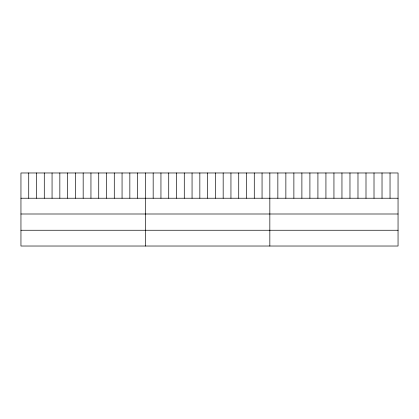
<?xml version="1.0" encoding="UTF-8"?>
<svg xmlns="http://www.w3.org/2000/svg" width="419" height="419" viewBox="0 0 419 419"><rect width="100%" height="100%" fill="white"/><g stroke="black" fill="none" stroke-linecap="round" stroke-linejoin="round"><path stroke-width="0.63" d="M398.05 198.224L398.05 246.026L20.95 246.026L20.95 172.974L398.05 172.974L398.05 198.224L20.95 198.224M20.95 213.999L398.05 213.999M20.95 230.251L398.05 230.251M390.037 172.974L390.037 198.224M382.023 172.974L382.023 198.224M374.01 172.974L374.01 198.224M365.997 172.974L365.997 198.224M357.983 172.974L357.983 198.224M349.97 172.974L349.97 198.224M341.956 172.974L341.956 198.224M333.943 172.974L333.943 198.224M325.93 172.974L325.93 198.224M317.916 172.974L317.916 198.224M309.903 172.974L309.903 198.224M301.889 172.974L301.889 198.224M293.876 172.974L293.876 198.224M285.863 172.974L285.863 198.224M277.849 172.974L277.849 198.224M269.836 172.974L269.836 246.026M262.058 172.974L262.058 198.224M254.281 172.974L254.281 198.224M246.503 172.974L246.503 198.224M238.725 172.974L238.725 198.224M230.948 172.974L230.948 198.224M223.17 172.974L223.17 198.224M215.392 172.974L215.392 198.224M207.615 172.974L207.615 198.224M199.837 172.974L199.837 198.224M192.059 172.974L192.059 198.224M184.281 172.974L184.281 198.224M176.504 172.974L176.504 198.224M168.726 172.974L168.726 198.224M160.948 172.974L160.948 198.224M153.171 172.974L153.171 198.224M145.393 172.974L145.393 246.026M137.615 172.974L137.615 198.224M129.838 172.974L129.838 198.224M122.06 172.974L122.06 198.224M114.282 172.974L114.282 198.224M106.505 172.974L106.505 198.224M98.727 172.974L98.727 198.224M90.949 172.974L90.949 198.224M83.172 172.974L83.172 198.224M75.394 172.974L75.394 198.224M67.616 172.974L67.616 198.224M59.838 172.974L59.838 198.224M52.061 172.974L52.061 198.224M44.283 172.974L44.283 198.224M36.505 172.974L36.505 198.224M28.728 172.974L28.728 198.224"/></g></svg>
